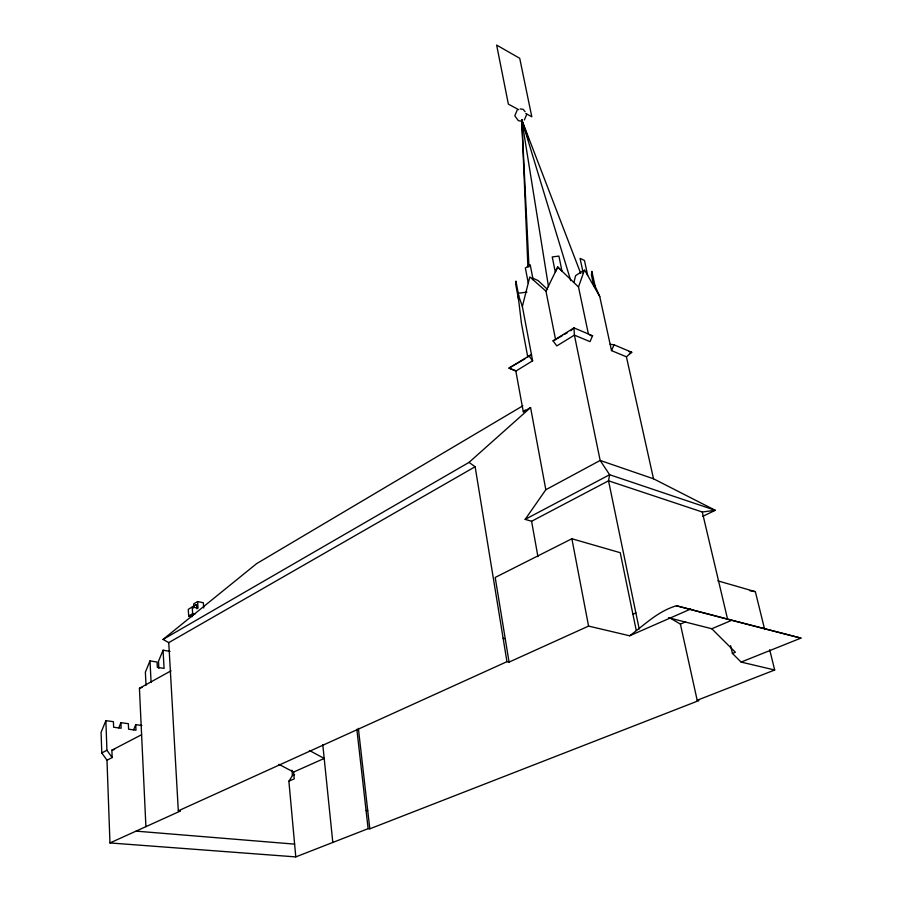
<?xml version="1.0" encoding="UTF-8"?>
<svg xmlns="http://www.w3.org/2000/svg" width="902" height="902" viewBox="0 0 902 902"><rect width="100%" height="100%" fill="white"/><g stroke="black" fill="none" stroke-linecap="round" stroke-linejoin="round"><path stroke-width="1.35" d="M574.033 282.146L575.577 275.662L583.391 270.6M529.654 356.166L531.436 354.452L508.987 368.106L515.854 371.105L532.631 360.789L522.359 306.466L529.824 276.903L545.958 291.166L555.564 339.535L553.05 340.843L556.827 345.917L574.394 335.116L590.009 341.632L592.58 335.747L573.976 327.9L553.05 340.843M526.768 114.272L524.366 119.943M588.386 333.92L578.509 286.983L584.507 269.878L599.751 296.521L611.511 350.607L626.416 356.82L653.51 478.793L715.275 510.295L702.635 516.395M193.254 608.117L194.268 605.592L196.602 604.712L196.873 608.827M141.851 725.49L135.74 724.667L135.988 730.192L128.591 729.222L128.355 723.675L120.913 722.682L121.139 728.23L113.629 727.249L113.415 721.668L105.872 720.653L101.08 732.356L101.791 752.944L106.988 760.228L109.965 842.942L295.777 856.9L368.129 828.667L369.809 828.825L698.836 700.595L697.178 700.256L680.39 624.105L669.69 617.757M118.793 727.846L120.913 722.682M170.027 651.391L163.07 650.184L164.074 668.416L157.343 667.311L157.072 662.068L150.003 660.895L145.38 672.148L146.011 685.249M163.07 650.184L158.493 661.324L158.865 668.359M133.631 729.797L135.74 724.667M611.511 350.607L614.048 344.801L631.738 352.254L626.416 356.82M545.958 291.166L557.729 267.048L578.509 286.983M517.184 110.112L514.794 115.794L518.379 120.699L521.345 121.127M295.777 856.9L288.888 781.2L292.44 775.551L294.571 774.604M570.763 330.763L573.976 327.9L574.394 335.116L600.157 460.448L609.628 474.723L715.275 510.295L702.286 511.998L608.534 480.811L531.594 521.266L525.156 519.383L545.823 489.741L600.157 460.448L653.51 478.793M109.965 842.942L180.377 811.033L178.314 810.842L168.753 642.63L163.059 639.439L469.017 462.399L530.579 407.546L545.823 489.741M515.854 371.105L523.295 411.842L525.325 410.038M178.314 810.842L506.947 661.673L509.066 662.113L588.566 626.089L629.652 635.786C644.637 624.782 657.975 611.139 676.466 605.772L800.92 638.109L741.106 662.079L732.435 653.454L730.609 645.663M163.059 639.439L256.619 563.637L522.856 405.799M203.705 607.982L203.345 602.728L197.583 601.566L193.626 603.9L193.806 606.539M197.583 601.566L198.023 608.162L192.216 607.012L188.259 609.346L188.687 615.965L192.171 616.641M523.295 411.842L530.579 407.546M196.602 604.712L192.6 606.572M629.427 353.618L631.738 352.254L629.032 351.577M188.687 615.965L192.656 613.642L194.979 614.104M192.013 615.716L193.682 614.747M555.564 339.535L562.577 335.488M564.911 334.135L567.257 332.782M524.795 358.973L508.987 368.106L516.463 370.959M168.753 642.63L475.14 466.729L506.947 661.673M145.91 826.649L139.427 688.305L171.064 670.795M525.156 519.383L609.628 474.723L608.534 480.811L639.202 628.998M101.791 752.944L106.932 750.261L105.872 720.653M106.988 760.228L112.164 757.567L111.882 750.182L141.603 734.724M636.226 630.306L620.238 552.7L571.879 538.753L495.198 577.449L509.066 662.113M632.911 614.239L635.876 612.909M278.91 764.321L293.59 772.067L324.201 758.447L309.409 750.464M288.888 781.2L294.221 778.854L293.59 772.067M629.652 635.786L690.729 609.019M680.39 624.105L685.554 621.873M668.483 617.746L711.779 628.75L731.669 620.328L800.92 638.109M732.435 653.454L735.367 652.259L711.779 628.75M697.178 700.256L774.683 670.006L769.688 649.744M139.427 688.305L142.076 687.414M111.882 750.182L114.554 749.449M527.817 357.293L521.469 323.446L517.804 293.297L526.937 292.124M136.112 831.137L294.616 844.125M589.976 335.42L592.58 335.747M610.147 344.305L614.048 344.801M366.054 810.458L367.745 810.695M520.217 108.928L523.183 109.356L525.133 111.735M749.889 590.731L755.346 591.667L764.682 629.483M503.136 638.3L505.244 638.751M741.106 662.079L774.683 670.006M676.466 605.772L731.669 620.328M717.879 580.865L755.346 591.667M532.18 277.94L538.088 280.556L547.615 289.531M518.673 109.683L508.367 104.113L496.652 45.1L519.721 58.303L531.797 116.775L525.81 113.539M469.017 462.399L475.14 466.729M528.899 355.794L532.631 360.789M106.932 750.261L112.164 757.567M599.751 296.521L593.899 283.521L594.192 286.024M580.741 273.464L521.739 119.774L527.918 267.093M528.662 139.596L521.739 119.774L528.978 266.913M517.804 293.297L522.359 306.466M570.74 280.612L521.739 119.774L522.743 128.129M523.047 125.22L521.739 119.774L548.506 286.723M702.286 511.998L727.474 618.772M595.094 286.171L591.881 271.344L591.43 274.975L593.178 283.048M587.676 275.414L584.462 260.441L580.076 258.389L583.278 273.396M533.138 279.834L530.207 264.782L525.37 268.018L528.268 283.048M571.879 538.753L588.566 626.089M518.74 295.991L515.933 281.086L515.775 284.694L518.571 299.554M531.594 521.266L537.93 556.635M358.365 728.342L369.809 828.825M356.854 729.301L368.129 828.667M322.792 744.714L332.804 842.457M291.944 770.173L292.44 775.551M192.216 607.012L192.656 613.642M150.003 660.895L151.085 682.352M557.729 267.048L555.305 272.032L552.238 256.946L558.902 256.089L562.002 271.152L557.729 267.048"/></g></svg>
